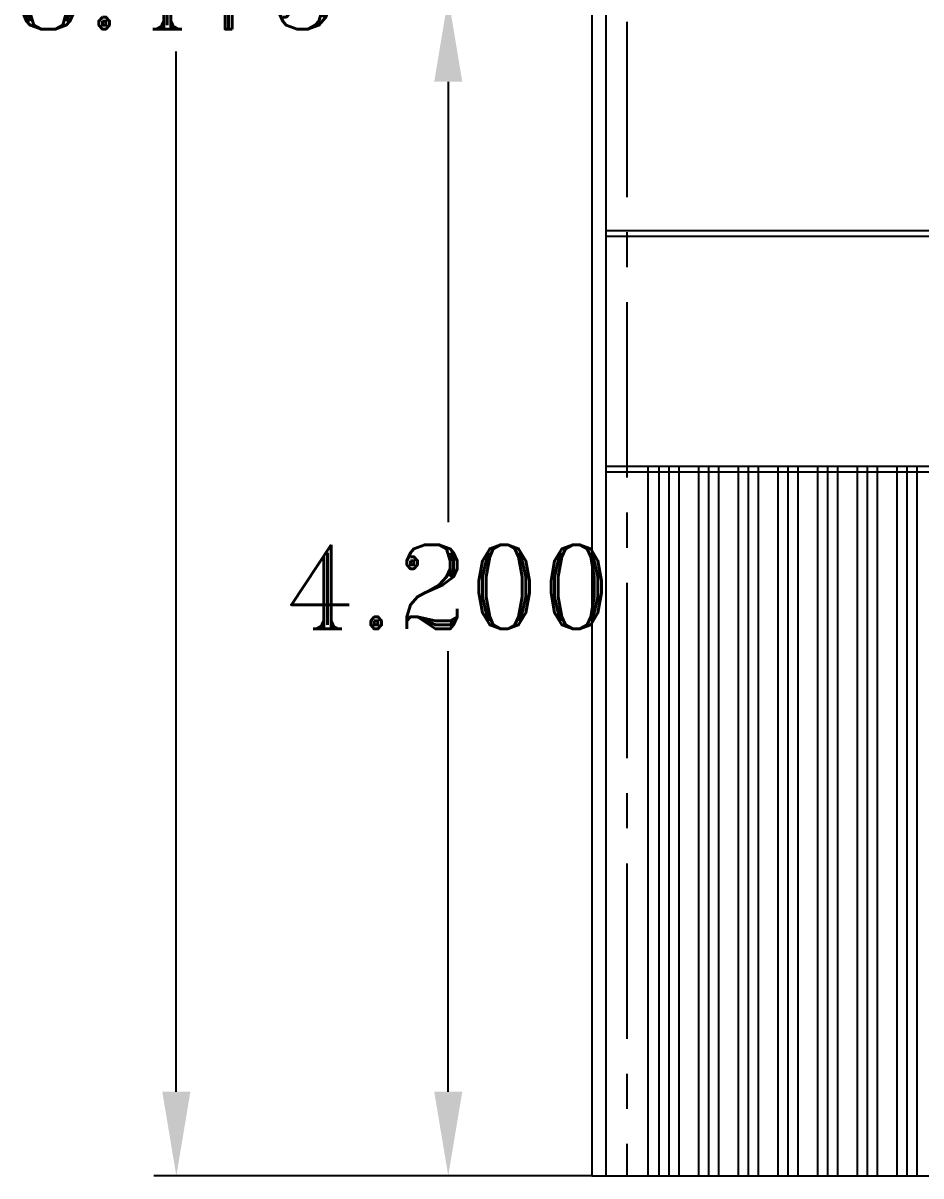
# Model space of a CAD drawing. Extents: x 915 to 2178, y -798 to 165.
# Drawn here: x 1305.976 to 1309.177, y -746.03 to -741.921 of the extents above; entities that cross this region are included whole.
import ezdxf

# ---------------------------------------------------------------- set-up
doc = ezdxf.new("R2010")
doc.units = 0
doc.header["$LTSCALE"] = 0.5
doc.header["$MEASUREMENT"] = 0
doc.linetypes.add('CENTER', pattern=[2, 1.25, -0.25, 0.25, -0.25])
doc.layers.get('DEFPOINTS').update_dxf_attribs({"linetype": 'CONTINUOUS'})
for name, color, linetype in [('COTA', 7, 'CONTINUOUS'), ('EJES', 125, 'CENTER'), ('MOBILIARIO', 125, 'CONTINUOUS'), ('muro_facahda', 33, 'CONTINUOUS')]:
    doc.layers.add(name, color=color, linetype=linetype)
doc.styles.add('ROMANT', font='romant')
doc.dimstyles.new('detalle', dxfattribs={"dimtxt": 0.2, "dimasz": 0.15, "dimexe": 0.08, "dimexo": 0, "dimgap": 0.08, "dimtad": 0, "dimtih": 1, "dimtoh": 1, "dimdec": 3, "dimzin": 1, "dimdsep": 46, "dimtxsty": 'ROMANT', "dimcen": 0.15, "dimclrd": 143, "dimclre": 9, "dimadec": 0, "dimazin": 0, "dimtfac": 1, "dimtdec": 3, "dimtmove": 0, "dimatfit": 3, "dimfxl": 1, "dimarcsym": 0})

# ---------------------------------------------------------------- blocks, each defined once
blk = doc.blocks.new('*D263')
at = {"layer": 'COTA', "color": 9, "lineweight": -2, "transparency": 16777216}
for p, q in [((1308.004, -741.83), (1307.4122, -741.83)), ((1308.004, -746.03), (1307.4122, -746.03))]:
    blk.add_line(p, q, dxfattribs=at)
at = {"layer": 'COTA', "color": 143, "lineweight": -2, "transparency": 16777216}
for p, q in [((1307.4922, -742.13), (1307.4922, -743.7)), ((1307.4922, -745.73), (1307.4922, -744.16))]:
    blk.add_line(p, q, dxfattribs=at)
at = {"layer": 'COTA', "color": 143, "transparency": 16777216}
for points in [[(1307.4422, -742.13), (1307.5422, -742.13), (1307.4922, -741.83)], [(1307.4422, -745.73), (1307.5422, -745.73), (1307.4922, -746.03)]]:
    blk.add_solid(points, dxfattribs=at)
at = {"layer": 'DEFPOINTS', "color": 0, "transparency": 16777216}
for p in [(1307.4922, -741.83), (1308.004, -741.83), (1308.004, -746.03)]:
    blk.add_point(p, dxfattribs=at)
at = {"layer": 'COTA', "color": 0, "transparency": 16777216, "insert": (1307.4922, -743.93), "char_height": 0.3, "attachment_point": 5, "style": 'ROMANT'}
blk.add_mtext('4.200', dxfattribs=at)
blk = doc.blocks.new('*D374')
at = {"layer": 'COTA', "color": 9, "lineweight": -2, "transparency": 16777216}
for p, q in [((1308.054, -737.555), (1306.4428, -737.555)), ((1308.004, -746.03), (1306.4428, -746.03))]:
    blk.add_line(p, q, dxfattribs=at)
at = {"layer": 'COTA', "color": 143, "lineweight": -2, "transparency": 16777216}
for p, q in [((1306.5228, -737.855), (1306.5228, -741.5625)), ((1306.5228, -745.73), (1306.5228, -742.0225))]:
    blk.add_line(p, q, dxfattribs=at)
at = {"layer": 'COTA', "color": 143, "transparency": 16777216}
for points in [[(1306.4728, -737.855), (1306.5728, -737.855), (1306.5228, -737.555)], [(1306.4728, -745.73), (1306.5728, -745.73), (1306.5228, -746.03)]]:
    blk.add_solid(points, dxfattribs=at)
at = {"layer": 'DEFPOINTS', "color": 0, "transparency": 16777216}
for p in [(1308.054, -737.555), (1306.5228, -746.03), (1308.004, -746.03)]:
    blk.add_point(p, dxfattribs=at)
at = {"layer": 'COTA', "color": 0, "transparency": 16777216, "insert": (1306.5228, -741.7925), "char_height": 0.3, "attachment_point": 5, "style": 'ROMANT'}
blk.add_mtext('8.475', dxfattribs=at)

msp = doc.modelspace()

# ---------------------------------------------------------------- linework, layer by layer
at = {"layer": 'EJES'}
msp.add_line((1308.129, -733.9158), (1308.129, -746.03), dxfattribs=at)
at = {"layer": 'MOBILIARIO'}
for p, q in [((1308.054, -742.66), (1321.2686, -742.66)), ((1308.054, -742.68), (1321.2686, -742.68)), ((1308.054, -743.5), (1321.2686, -743.5)), ((1308.054, -743.52), (1321.2686, -743.52)), ((1308.2444, -746.03), (1308.2444, -743.5)), ((1308.2797, -746.03), (1308.2797, -743.5)), ((1308.3151, -746.03), (1308.3151, -743.5)), ((1308.3858, -746.03), (1308.3858, -743.5)), ((1308.4211, -746.03), (1308.4211, -743.5)), ((1308.4565, -746.03), (1308.4565, -743.5)), ((1308.5272, -746.03), (1308.5272, -743.5)), ((1308.5626, -746.03), (1308.5626, -743.5)), ((1308.5979, -746.03), (1308.5979, -743.5)), ((1308.6686, -746.03), (1308.6686, -743.5)), ((1308.704, -746.03), (1308.704, -743.5)), ((1308.7393, -746.03), (1308.7393, -743.5)), ((1308.81, -746.03), (1308.81, -743.5)), ((1308.8454, -746.03), (1308.8454, -743.5)), ((1308.8808, -746.03), (1308.8808, -743.5)), ((1308.9515, -746.03), (1308.9515, -743.5)), ((1308.9868, -746.03), (1308.9868, -743.5)), ((1309.0222, -746.03), (1309.0222, -743.5)), ((1309.0929, -746.03), (1309.0929, -743.5)), ((1309.1282, -746.03), (1309.1282, -743.5)), ((1309.1636, -746.03), (1309.1636, -743.5))]:
    msp.add_line(p, q, dxfattribs=at)
at = {"layer": 'muro_facahda'}
for p, q in [((1308.004, -741.83), (1308.004, -746.03)), ((1308.054, -741.83), (1308.054, -746.03)), ((1308.204, -743.5), (1308.204, -746.03)), ((1308.004, -746.03), (1327.971, -746.03))]:
    msp.add_line(p, q, dxfattribs=at)

# ---------------------------------------------------------------- dimensions: what is measured, and where the dimension line sits
at = {"layer": 'COTA'}
for base, p1, p2, picture, middle in [((1306.5228, -746.03), (1308.054, -737.555), (1308.004, -746.03), '*D374', (1306.5228, -741.7925)), ((1307.4922, -741.83), (1308.004, -746.03), (1308.004, -741.83), '*D263', (1307.4922, -743.93))]:
    dim = msp.add_linear_dim(base=base, p1=p1, p2=p2, angle=90, dimstyle='detalle', override={"dimtxt": 0.3, "dimasz": 0.3, "dimtmove": 1}, dxfattribs=at)
    dim.commit()
    dim.dimension.update_dxf_attribs({"geometry": picture, "text_midpoint": middle})

doc.saveas('drawing.dxf')
